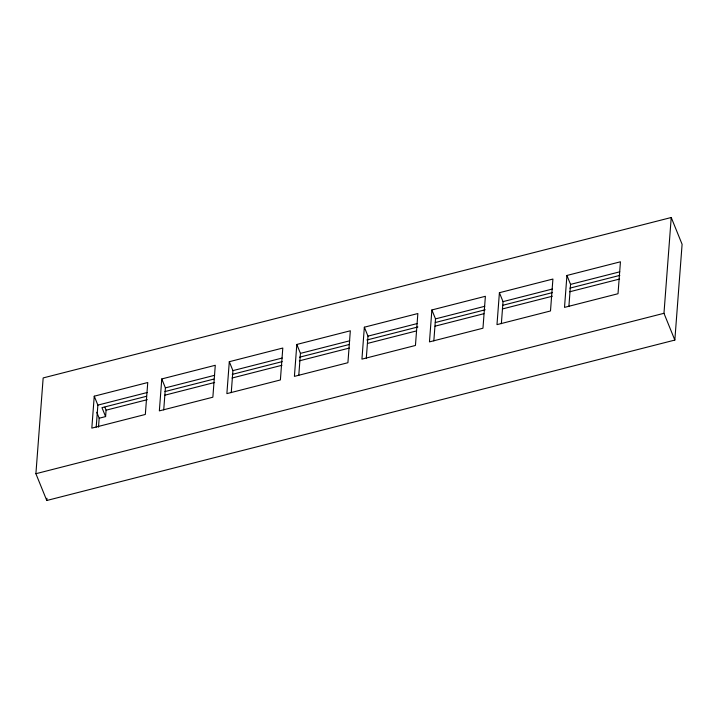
<?xml version="1.0" encoding="UTF-8"?>
<svg xmlns="http://www.w3.org/2000/svg" width="718" height="718" viewBox="0 0 718 718"><rect width="100%" height="100%" fill="white"/><g stroke="black" fill="none" stroke-linecap="round" stroke-linejoin="round"><path stroke-width="1.08" d="M35.9 473.709L43.161 377.928L671.231 217.509L682.1 244.291L674.839 340.072L46.769 500.491L35.9 473.709L663.97 313.299L671.231 217.509M46.769 500.491L46.939 498.256M94.246 396.192L91.823 428.116L145.332 414.457L147.755 382.523L94.246 396.192L97.872 405.114L96.203 427.138M98.501 427.156L99.183 418.217L96.759 412.267M99.183 418.217L105.6 416.584L106.084 410.193L104.873 407.223M161.774 378.942L159.351 410.875L212.86 397.207L215.283 365.282L161.774 378.942L165.391 387.873L163.731 409.888M229.302 361.701L226.879 393.626L280.388 379.957L282.802 348.033L229.302 361.701L232.919 370.623L231.25 392.638M296.821 344.452L294.407 376.376L347.916 362.716L350.33 330.783L296.821 344.452L300.447 353.373L298.778 375.397M364.349 327.202L361.935 359.135L415.444 345.466L417.858 313.533L364.349 327.202L367.975 336.132L366.306 358.147M431.877 309.961L429.463 341.885L482.963 328.216L485.386 296.292L431.877 309.961L435.503 318.882L433.834 340.897M499.405 292.711L496.982 324.635L550.491 310.966L552.914 279.042L499.405 292.711L503.031 301.632L501.361 323.656M566.933 275.461L564.51 307.385L618.019 293.725L620.442 261.792L566.933 275.461L570.559 284.382L568.889 306.406M97.872 405.114L147.1 392.54M165.391 387.873L214.619 375.299M232.919 370.623L282.147 358.049M300.447 353.373L349.675 340.799M367.975 336.132L417.203 323.558M435.503 318.882L484.731 306.308M503.031 301.632L552.259 289.058M570.559 284.382L619.778 271.817M146.49 396.291L101.974 407.653L105.6 416.584M164.943 391.57L213.802 379.095M232.255 374.383L282.201 361.621M299.568 357.187L349.504 344.434M366.88 340L417.903 326.959M435.279 322.526L485.215 309.772M502.582 305.338L552.528 292.576M569.895 288.142L619.84 275.389M106.084 410.193L147.343 399.657M164.709 395.223L214.646 382.47M232.022 378.027L281.959 365.274M299.334 360.84L349.271 348.077M367.733 343.366L416.584 330.89M435.036 326.178L483.896 313.694M502.349 308.982L552.295 296.229M569.661 291.786L619.598 279.033M663.97 313.299L674.839 340.072"/></g></svg>
